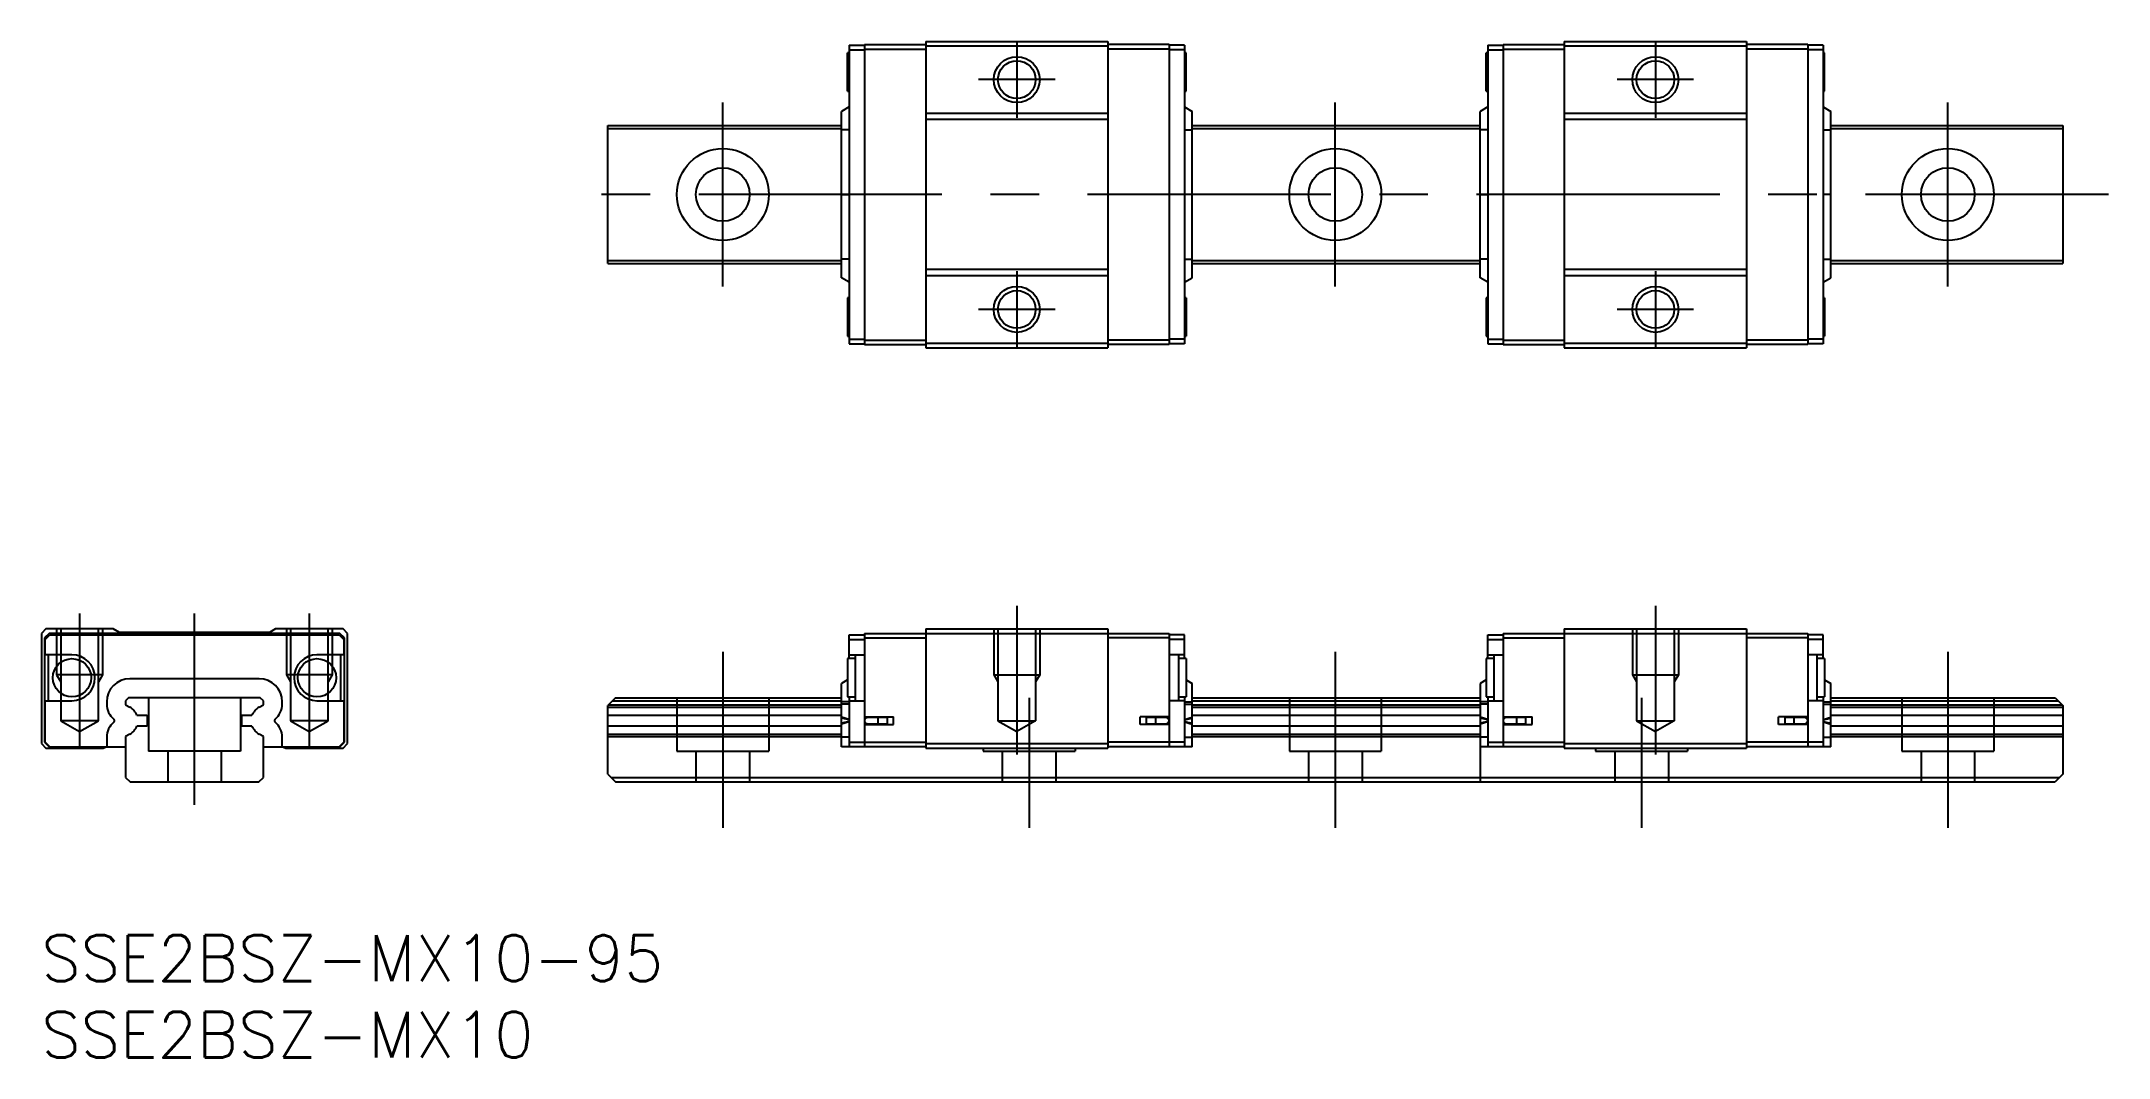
# Model space of a CAD drawing. Extents: x 0 to 135, y -8 to 58.
import ezdxf

# ---------------------------------------------------------------- set-up
doc = ezdxf.new("R2010")
doc.units = 0
doc.header["$LTSCALE"] = 0.5
doc.linetypes.add('CENTER', pattern=[50.8, 31.75, -6.35, 6.35, -6.35])
doc.linetypes.add('DASHED', pattern=[19.05, 12.7, -6.35])
for name, color, linetype in [('MSM_CENTER', 1, 'CENTER'), ('MSM_CONTINUOUS', 7, 'CONTINUOUS'), ('MSM_DASHED', 4, 'DASHED'), ('MSM_NARROW', 5, 'CONTINUOUS'), ('MSM_PART_NUMBER', 7, 'CONTINUOUS')]:
    doc.layers.add(name, color=color, linetype=linetype)
doc.styles.get("Standard").update_dxf_attribs({"font": 'txt.shx', "height": 3, "bigfont": 'bigfont.shx'})

# ---------------------------------------------------------------- blocks, each defined once
blk = doc.blocks.new('*U2')
at = {"layer": 'MSM_PART_NUMBER'}
blk.add_text('SSE2BSZ-MX10-95', height=3, dxfattribs=at).set_placement((0, -3))
blk = doc.blocks.new('*U3')
at = {"layer": 'MSM_PART_NUMBER'}
blk.add_text('SSE2BSZ-MX10', height=3, dxfattribs=at).set_placement((0, -8))

msp = doc.modelspace()

# ---------------------------------------------------------------- linework, layer by layer
at = {"layer": 'MSM_CENTER'}
for p, q in [((63.7, 58.35), (63.7, 53.35)), ((105.4, 58.35), (105.4, 53.35)), ((66.2, 55.85), (61.2, 55.85)), ((107.9, 55.85), (102.9, 55.85)), ((44.5, 42.35), (44.5, 54.35)), ((84.5, 42.35), (84.5, 54.35)), ((124.5, 42.35), (124.5, 54.35)), ((135, 48.35), (34, 48.35)), ((63.7, 43.35), (63.7, 38.35)), ((105.4, 43.35), (105.4, 38.35)), ((66.2, 40.85), (61.2, 40.85)), ((107.9, 40.85), (102.9, 40.85)), ((2.5, 21), (2.5, 12.290148)), ((10, 8.5), (10, 21)), ((17.5, 21), (17.5, 12.290148)), ((63.7, 21.5), (63.7, 11.790148)), ((105.4, 21.5), (105.4, 11.790148)), ((44.5, 18.5), (44.5, 7)), ((84.5, 18.5), (84.5, 7)), ((124.5, 18.5), (124.5, 7)), ((64.5, 15.5), (64.5, 7)), ((104.5, 15.5), (104.5, 7))]:
    msp.add_line(p, q, dxfattribs=at)
at = {"layer": 'MSM_CONTINUOUS'}
for p, q in [((52.75, 58.1), (52.75, 38.6)), ((52.75, 58.1), (53.75, 58.1)), ((53.75, 58.15), (53.75, 38.55)), ((53.75, 58.15), (57.75, 58.15)), ((57.75, 58.35), (57.75, 38.35)), ((57.75, 58.35), (69.65, 58.35)), ((69.65, 58.35), (69.65, 38.35)), ((73.65, 58.15), (69.65, 58.15)), ((73.65, 58.15), (73.65, 38.55)), ((74.65, 58.1), (73.65, 58.1)), ((74.65, 58.1), (74.65, 38.6)), ((94.45, 58.1), (94.45, 38.6)), ((94.45, 58.1), (95.45, 58.1)), ((95.45, 58.15), (95.45, 38.55)), ((95.45, 58.15), (99.45, 58.15)), ((99.45, 58.35), (99.45, 38.35)), ((99.45, 58.35), (111.35, 58.35)), ((99.45, 58.05), (111.35, 58.05)), ((111.35, 58.35), (111.35, 38.35)), ((115.35, 58.15), (111.35, 58.15)), ((115.35, 58.15), (115.35, 38.55)), ((116.35, 58.1), (115.35, 58.1)), ((116.35, 58.1), (116.35, 38.6)), ((52.75, 57.6), (52.65, 57.6)), ((52.65, 55.1), (52.65, 57.6)), ((52.75, 57.8), (53.75, 57.8)), ((53.75, 57.85), (57.75, 57.85)), ((57.75, 58.05), (69.65, 58.05)), ((73.65, 57.85), (69.65, 57.85)), ((74.65, 57.8), (73.65, 57.8)), ((74.75, 57.6), (74.65, 57.6)), ((74.75, 55.1), (74.75, 57.6)), ((94.35, 55.1), (94.35, 57.6)), ((94.45, 57.6), (94.35, 57.6)), ((94.45, 57.8), (95.45, 57.8)), ((95.45, 57.85), (99.45, 57.85)), ((115.35, 57.85), (111.35, 57.85)), ((116.35, 57.8), (115.35, 57.8)), ((116.45, 57.6), (116.35, 57.6)), ((116.45, 55.1), (116.45, 57.6)), ((52.75, 54.08), (52.25, 53.78)), ((52.65, 55.1), (52.75, 55.1)), ((74.65, 55.1), (74.75, 55.1)), ((74.65, 54.08), (75.15, 53.78)), ((94.45, 54.08), (93.95, 53.78)), ((94.35, 55.1), (94.45, 55.1)), ((116.35, 55.1), (116.45, 55.1)), ((116.35, 54.08), (116.85, 53.78)), ((37, 43.85), (37, 52.85)), ((37, 52.85), (52.25, 52.85)), ((52.25, 42.92), (52.25, 53.78)), ((69.65, 53.65), (57.75, 53.65)), ((69.65, 53.25), (57.75, 53.25)), ((75.15, 42.92), (75.15, 53.78)), ((75.15, 52.85), (93.95, 52.85)), ((93.95, 42.92), (93.95, 53.78)), ((111.35, 53.65), (99.45, 53.65)), ((111.35, 53.25), (99.45, 53.25)), ((116.85, 42.92), (116.85, 53.78)), ((116.85, 52.85), (132, 52.85)), ((116.85, 52.65), (132, 52.65)), ((132, 52.85), (132, 43.85)), ((37, 52.65), (52.25, 52.65)), ((52.75, 52.58), (52.25, 52.58)), ((74.65, 52.58), (75.15, 52.58)), ((75.15, 52.65), (93.95, 52.65)), ((94.45, 52.58), (93.95, 52.58)), ((116.35, 52.58), (116.85, 52.58)), ((52.25, 48.35), (52.75, 48.35)), ((75.15, 48.35), (74.65, 48.35)), ((93.95, 48.35), (94.45, 48.35)), ((116.85, 48.35), (116.35, 48.35)), ((37, 44.05), (52.25, 44.05)), ((37, 43.85), (52.25, 43.85)), ((52.75, 44.12), (52.25, 44.12)), ((69.65, 43.45), (57.75, 43.45)), ((74.65, 44.12), (75.15, 44.12)), ((75.15, 44.05), (93.95, 44.05)), ((75.15, 43.85), (93.95, 43.85)), ((94.45, 44.12), (93.95, 44.12)), ((111.35, 43.45), (99.45, 43.45)), ((116.35, 44.12), (116.85, 44.12)), ((116.85, 44.05), (132, 44.05)), ((116.85, 43.85), (132, 43.85)), ((52.75, 42.62), (52.25, 42.92)), ((69.65, 43.05), (57.75, 43.05)), ((74.65, 42.62), (75.15, 42.92)), ((94.45, 42.62), (93.95, 42.92)), ((111.35, 43.05), (99.45, 43.05)), ((116.35, 42.62), (116.85, 42.92)), ((52.75, 41.6), (52.65, 41.6)), ((52.65, 41.6), (52.65, 39.1)), ((74.75, 41.6), (74.65, 41.6)), ((74.75, 41.6), (74.75, 39.1)), ((94.35, 41.6), (94.35, 39.1)), ((94.45, 41.6), (94.35, 41.6)), ((116.45, 41.6), (116.35, 41.6)), ((116.45, 41.6), (116.45, 39.1)), ((52.65, 39.1), (52.75, 39.1)), ((52.75, 38.9), (53.75, 38.9)), ((52.75, 38.6), (53.75, 38.6)), ((53.75, 38.85), (57.75, 38.85)), ((53.75, 38.55), (57.75, 38.55)), ((57.75, 38.65), (69.65, 38.65)), ((57.75, 38.35), (69.65, 38.35)), ((73.65, 38.85), (69.65, 38.85)), ((73.65, 38.55), (69.65, 38.55)), ((74.65, 38.9), (73.65, 38.9)), ((74.65, 38.6), (73.65, 38.6)), ((74.65, 39.1), (74.75, 39.1)), ((94.35, 39.1), (94.45, 39.1)), ((94.45, 38.9), (95.45, 38.9)), ((94.45, 38.6), (95.45, 38.6)), ((95.45, 38.85), (99.45, 38.85)), ((95.45, 38.55), (99.45, 38.55)), ((99.45, 38.65), (111.35, 38.65)), ((99.45, 38.35), (111.35, 38.35)), ((115.35, 38.85), (111.35, 38.85)), ((115.35, 38.55), (111.35, 38.55)), ((116.35, 38.9), (115.35, 38.9)), ((116.35, 38.6), (115.35, 38.6)), ((116.35, 39.1), (116.45, 39.1)), ((0.3, 20), (0, 19.7)), ((0, 19.7), (0, 12.5)), ((0.5, 19.7), (0.2, 19.4)), ((0.2, 19.4), (0.2, 12.6)), ((0.25, 19.3), (0.55, 19.6)), ((0.25, 18.3), (0.25, 19.3)), ((4.7, 20), (0.3, 20)), ((19.5, 19.7), (0.5, 19.7)), ((0.55, 19.6), (19.45, 19.6)), ((5.1, 19.75), (4.7, 20)), ((14.9, 19.75), (5.1, 19.75)), ((15.3, 20), (14.9, 19.75)), ((19.7, 20), (15.3, 20)), ((19.45, 19.6), (19.75, 19.3)), ((19.8, 19.4), (19.5, 19.7)), ((20, 19.7), (19.7, 20)), ((19.75, 19.3), (19.75, 18.3)), ((19.8, 12.6), (19.8, 19.4)), ((20, 12.5), (20, 19.7)), ((52.75, 19.6), (53.75, 19.6)), ((52.75, 18.05), (52.75, 19.6)), ((52.75, 19.3), (53.75, 19.3)), ((53.75, 19.7), (53.75, 12.3)), ((53.75, 19.7), (73.65, 19.7)), ((53.75, 19.4), (57.75, 19.4)), ((57.75, 20), (69.65, 20)), ((57.75, 20), (57.75, 12.2)), ((69.65, 20), (69.65, 12.2)), ((73.65, 19.4), (69.65, 19.4)), ((73.65, 19.7), (73.65, 12.3)), ((74.65, 19.6), (73.65, 19.6)), ((74.65, 19.3), (73.65, 19.3)), ((74.65, 18.05), (74.65, 19.6)), ((94.45, 19.6), (95.45, 19.6)), ((94.45, 18.05), (94.45, 19.6)), ((94.45, 19.3), (95.45, 19.3)), ((95.45, 19.7), (115.35, 19.7)), ((95.45, 19.7), (95.45, 12.3)), ((95.45, 19.4), (99.45, 19.4)), ((99.45, 20), (111.35, 20)), ((99.45, 20), (99.45, 12.2)), ((111.35, 20), (111.35, 12.2)), ((115.35, 19.4), (111.35, 19.4)), ((115.35, 19.7), (115.35, 12.3)), ((116.35, 19.6), (115.35, 19.6)), ((116.35, 19.3), (115.35, 19.3)), ((116.35, 18.05), (116.35, 19.6)), ((2, 18.3), (0.25, 18.3)), ((0.45, 18.3), (0.45, 15.3)), ((19.75, 18.3), (18, 18.3)), ((19.55, 15.3), (19.55, 18.3)), ((53.15, 18.05), (52.65, 18.05)), ((52.65, 18.05), (52.65, 15.55)), ((52.75, 18.3), (53.75, 18.3)), ((53.15, 18.3), (53.15, 15.3)), ((74.65, 18.3), (73.65, 18.3)), ((74.25, 18.3), (74.25, 15.3)), ((74.75, 18.05), (74.25, 18.05)), ((74.75, 18.05), (74.75, 15.55)), ((94.35, 18.05), (94.35, 15.55)), ((94.85, 18.05), (94.35, 18.05)), ((94.45, 18.3), (95.45, 18.3)), ((94.85, 18.3), (94.85, 15.3)), ((116.35, 18.3), (115.35, 18.3)), ((115.95, 18.3), (115.95, 15.3)), ((116.45, 18.05), (115.95, 18.05)), ((116.45, 18.05), (116.45, 15.55)), ((14.23, 16.73), (5.77, 16.73)), ((52.65, 16.67), (52.25, 16.43)), ((52.25, 12.3), (52.25, 16.43)), ((74.75, 16.67), (75.15, 16.43)), ((75.15, 12.3), (75.15, 16.43)), ((94.35, 16.67), (93.95, 16.43)), ((93.95, 16.43), (93.95, 10)), ((116.45, 16.67), (116.85, 16.43)), ((116.85, 12.3), (116.85, 16.43)), ((0.25, 15.3), (2, 15.3)), ((0.25, 12.6), (0.25, 15.3)), ((4.27, 15.23), (4.27, 15.08385)), ((5.7, 15.5), (5.5, 15.3)), ((5.5, 15.3), (5.5, 15.0434)), ((5.5, 15.0434), (5.778449, 14.882658)), ((14.3, 15.5), (5.7, 15.5)), ((14.221551, 14.882658), (14.5, 15.0434)), ((14.5, 15.3), (14.3, 15.5)), ((14.5, 15.0434), (14.5, 15.3)), ((15.73, 15.08385), (15.73, 15.23)), ((18, 15.3), (19.75, 15.3)), ((19.75, 15.3), (19.75, 12.6)), ((37.5, 15.5), (37, 15)), ((37, 10.5), (37, 15)), ((37, 14.882628), (52.25, 14.882628)), ((37.04342, 15.04342), (52.25, 15.04342)), ((37.3, 15.3), (52.25, 15.3)), ((37.5, 15.5), (52.25, 15.5)), ((52.75, 15.23), (52.25, 15.23)), ((52.75, 15.083835), (52.25, 15.083835)), ((52.65, 15.55), (53.15, 15.55)), ((52.75, 15.55), (52.75, 12.3)), ((52.75, 15.3), (53.75, 15.3)), ((74.65, 15.3), (73.65, 15.3)), ((74.25, 15.55), (74.75, 15.55)), ((74.65, 15.55), (74.65, 12.3)), ((74.65, 15.23), (75.15, 15.23)), ((74.65, 15.083835), (75.15, 15.083835)), ((75.15, 15.5), (93.95, 15.5)), ((75.15, 15.3), (93.95, 15.3)), ((75.15, 15.04342), (93.95, 15.04342)), ((75.15, 14.882628), (93.95, 14.882628)), ((94.45, 15.23), (93.95, 15.23)), ((94.45, 15.083835), (93.95, 15.083835)), ((94.35, 15.55), (94.85, 15.55)), ((94.45, 15.55), (94.45, 12.3)), ((94.45, 15.3), (95.45, 15.3)), ((116.35, 15.3), (115.35, 15.3)), ((115.95, 15.55), (116.45, 15.55)), ((116.35, 15.55), (116.35, 12.3)), ((116.35, 15.23), (116.85, 15.23)), ((116.35, 15.083835), (116.85, 15.083835)), ((116.85, 15.5), (131.5, 15.5)), ((116.85, 15.3), (131.7, 15.3)), ((116.85, 15.04342), (131.95658, 15.04342)), ((116.85, 14.882628), (132, 14.882628)), ((131.5, 15.5), (132, 15)), ((132, 15), (132, 10.5)), ((6.245161, 14.35), (6.9, 14.35)), ((6.9, 13.65), (6.245161, 13.65)), ((6.9, 14.35), (6.9, 13.65)), ((13.1, 13.65), (13.1, 14.35)), ((13.1, 14.35), (13.754839, 14.35)), ((13.754839, 13.65), (13.1, 13.65)), ((37, 14.35), (52.25, 14.35)), ((52.25, 13.65), (37, 13.65)), ((52.75, 14.069066), (52.25, 14.217809)), ((52.75, 14.065011), (52.25, 14.173205)), ((52.75, 13.934989), (52.25, 13.826795)), ((52.753404, 13.931947), (52.25, 13.782191)), ((53.75, 14.25), (55.65, 14.25)), ((53.75, 13.75), (55.65, 13.75)), ((55.25, 14.2), (53.95, 14.2)), ((53.95, 13.8), (55.25, 13.8)), ((54.25, 14.2), (54.25, 14.25)), ((54.25, 13.75), (54.25, 13.8)), ((54.57899, 14.2), (54.57899, 14.25)), ((54.57899, 13.75), (54.57899, 13.8)), ((54.65, 13.8), (54.65, 14.2)), ((55.25, 13.8), (55.25, 14.2)), ((55.65, 13.75), (55.65, 14.25)), ((73.65, 14.25), (71.75, 14.25)), ((71.75, 13.75), (71.75, 14.25)), ((73.65, 13.75), (71.75, 13.75)), ((72.15, 14.2), (72.15, 13.8)), ((73.45, 14.2), (72.15, 14.2)), ((72.15, 13.8), (73.45, 13.8)), ((72.75, 14.2), (72.75, 13.8)), ((72.82101, 14.2), (72.82101, 14.25)), ((72.82101, 13.75), (72.82101, 13.8)), ((73.15, 14.2), (73.15, 14.25)), ((73.15, 13.75), (73.15, 13.8)), ((74.646596, 14.068053), (75.15, 14.217809)), ((74.646596, 13.931947), (75.15, 13.782191)), ((74.65, 14.065011), (75.15, 14.173205)), ((74.65, 13.934989), (75.15, 13.826795)), ((75.15, 14.35), (93.95, 14.35)), ((93.95, 13.65), (75.15, 13.65)), ((94.45, 14.069066), (93.95, 14.217809)), ((94.45, 14.065011), (93.95, 14.173205)), ((94.45, 13.934989), (93.95, 13.826795)), ((94.453404, 13.931947), (93.95, 13.782191)), ((95.45, 14.25), (97.35, 14.25)), ((95.45, 13.75), (97.35, 13.75)), ((96.95, 14.2), (95.65, 14.2)), ((95.65, 13.8), (96.95, 13.8)), ((95.95, 14.2), (95.95, 14.25)), ((95.95, 13.75), (95.95, 13.8)), ((96.27899, 14.2), (96.27899, 14.25)), ((96.27899, 13.75), (96.27899, 13.8)), ((96.35, 13.8), (96.35, 14.2)), ((96.95, 13.8), (96.95, 14.2)), ((97.35, 13.75), (97.35, 14.25)), ((115.35, 14.25), (113.45, 14.25)), ((113.45, 13.75), (113.45, 14.25)), ((115.35, 13.75), (113.45, 13.75)), ((115.15, 14.2), (113.85, 14.2)), ((113.85, 14.2), (113.85, 13.8)), ((113.85, 13.8), (115.15, 13.8)), ((114.45, 14.2), (114.45, 13.8)), ((114.52101, 14.2), (114.52101, 14.25)), ((114.52101, 13.75), (114.52101, 13.8)), ((114.85, 14.2), (114.85, 14.25)), ((114.85, 13.75), (114.85, 13.8)), ((116.346596, 14.068053), (116.85, 14.217809)), ((116.346596, 13.931947), (116.85, 13.782191)), ((116.35, 14.065011), (116.85, 14.173205)), ((116.35, 13.934989), (116.85, 13.826795)), ((116.85, 14.35), (132, 14.35)), ((132, 13.65), (116.85, 13.65)), ((0, 12.5), (0.3, 12.2)), ((0.2, 12.6), (0.5, 12.3)), ((0.55, 12.3), (0.25, 12.6)), ((0.3, 12.2), (4.02775, 12.2)), ((0.5, 12.3), (5.5, 12.3)), ((4.02775, 12.2), (4.242201, 12.3)), ((4.27, 12.91615), (4.27, 12.3)), ((5.778449, 13.117342), (5.5, 12.9566)), ((5.5, 12.9566), (5.5, 10.3)), ((14.5, 12.9566), (14.221551, 13.117342)), ((14.5, 10.3), (14.5, 12.9566)), ((14.5, 12.3), (19.5, 12.3)), ((15.73, 12.3), (15.73, 12.91615)), ((15.757799, 12.3), (15.97225, 12.2)), ((15.97225, 12.2), (19.7, 12.2)), ((19.75, 12.6), (19.45, 12.3)), ((19.5, 12.3), (19.8, 12.6)), ((19.7, 12.2), (20, 12.5)), ((37, 13.117372), (52.25, 13.117372)), ((37, 12.95658), (52.25, 12.95658)), ((52.75, 12.916165), (52.25, 12.916165)), ((57.75, 12.3), (52.25, 12.3)), ((52.75, 12.6), (57.75, 12.6)), ((57.75, 12.5), (69.65, 12.5)), ((57.75, 12.2), (69.65, 12.2)), ((74.65, 12.6), (69.65, 12.6)), ((75.15, 12.3), (69.65, 12.3)), ((74.65, 12.916165), (75.15, 12.916165)), ((75.15, 13.117372), (93.95, 13.117372)), ((75.15, 12.95658), (93.95, 12.95658)), ((94.45, 12.916165), (93.95, 12.916165)), ((99.45, 12.3), (93.95, 12.3)), ((94.45, 12.6), (99.45, 12.6)), ((99.45, 12.5), (111.35, 12.5)), ((99.45, 12.2), (111.35, 12.2)), ((116.35, 12.6), (111.35, 12.6)), ((116.85, 12.3), (111.35, 12.3)), ((116.35, 12.916165), (116.85, 12.916165)), ((116.85, 13.117372), (132, 13.117372)), ((116.85, 12.95658), (132, 12.95658)), ((5.5, 10.3), (5.8, 10)), ((5.8, 10), (14.2, 10)), ((14.2, 10), (14.5, 10.3)), ((37, 10.5), (37.5, 10)), ((37.2, 10.3), (131.8, 10.3)), ((37.5, 10), (131.5, 10)), ((132, 10.5), (131.5, 10))]:
    msp.add_line(p, q, dxfattribs=at)
for centre, radius in [((63.7, 55.85), 1.2295), ((105.4, 55.85), 1.2295), ((44.5, 48.35), 3), ((84.5, 48.35), 3), ((124.5, 48.35), 3), ((44.5, 48.35), 1.75), ((84.5, 48.35), 1.75), ((124.5, 48.35), 1.75), ((63.7, 40.85), 1.2295), ((105.4, 40.85), 1.2295), ((2, 16.8), 1.25), ((18, 16.8), 1.25)]:
    msp.add_circle(centre, radius, dxfattribs=at)
for centre, radius, start, end in [((2, 16.8), 1.5, 270, 90), ((18, 16.8), 1.5, 90, 270), ((5.77, 15.23), 1.5, 90, 180), ((14.23, 15.23), 1.5, 0, 90), ((5.57, 15.08385), 1.3, 180, 230.73061827), ((5.2285, 13.93), 1.1, 22.44635058, 60.00308542), ((14.7715, 13.93), 1.1, 119.99691458, 157.55364942), ((14.43, 15.08385), 1.3, 309.26938173, 0), ((5.57, 12.91615), 1.3, 129.26938197, 180), ((4.683846, 14), 0.1, 309.26937852, 50.73061827), ((5.2285, 14.07), 1.1, 299.99691458, 337.55364942), ((14.7715, 14.07), 1.1, 202.44635058, 240.00308542), ((15.316154, 14), 0.1, 129.26938173, 230.73063306), ((14.43, 12.91615), 1.3, 0, 50.73061714), ((53.95, 14), 0.2, 90, 270.00000112), ((73.45, 14), 0.2, 270, 89.99996368), ((95.65, 14), 0.2, 90, 270.00000112), ((115.15, 14), 0.2, 270, 89.99996368)]:
    msp.add_arc(centre, radius, start, end, dxfattribs=at)
at = {"layer": 'MSM_DASHED'}
for p, q in [((1, 20), (1, 17)), ((1.2705, 20), (1.2705, 14)), ((3.7295, 14), (3.7295, 20)), ((4, 20), (4, 17)), ((16, 20), (16, 17)), ((16.2705, 20), (16.2705, 14)), ((18.7295, 14), (18.7295, 20)), ((19, 20), (19, 17)), ((62.2, 20), (62.2, 17)), ((62.4705, 20), (62.4705, 14)), ((64.9295, 20), (64.9295, 14)), ((65.2, 20), (65.2, 17)), ((103.9, 20), (103.9, 17)), ((104.1705, 20), (104.1705, 14)), ((106.6295, 20), (106.6295, 14)), ((106.9, 20), (106.9, 17)), ((1, 17), (1.2705, 16.53148)), ((4, 17), (1, 17)), ((4, 17), (3.7295, 16.53148)), ((16, 17), (16.2705, 16.53148)), ((19, 17), (16, 17)), ((19, 17), (18.7295, 16.53148)), ((62.2, 17), (62.4705, 16.53148)), ((62.2, 17), (65.2, 17)), ((65.2, 17), (64.9295, 16.53148)), ((103.9, 17), (104.1705, 16.53148)), ((103.9, 17), (106.9, 17)), ((106.9, 17), (106.6295, 16.53148)), ((7, 15.5), (7, 12)), ((13, 15.5), (13, 12)), ((41.5, 15.5), (41.5, 12)), ((47.5, 15.5), (47.5, 12)), ((81.5, 15.5), (81.5, 12)), ((87.5, 15.5), (87.5, 12)), ((121.5, 15.5), (121.5, 12)), ((127.5, 15.5), (127.5, 12)), ((1.2705, 14), (2.5, 13.290148)), ((3.7295, 14), (1.2705, 14)), ((2.5, 13.290148), (3.7295, 14)), ((16.2705, 14), (17.5, 13.290148)), ((18.7295, 14), (16.2705, 14)), ((17.5, 13.290148), (18.7295, 14)), ((62.4705, 14), (64.9295, 14)), ((62.4705, 14), (63.7, 13.290148)), ((64.9295, 14), (63.7, 13.290148)), ((104.1705, 14), (106.6295, 14)), ((104.1705, 14), (105.4, 13.290148)), ((106.6295, 14), (105.4, 13.290148)), ((61.5, 12.2), (61.5, 12)), ((67.5, 12.2), (67.5, 12)), ((101.5, 12.2), (101.5, 12)), ((107.5, 12.2), (107.5, 12)), ((13, 12), (7, 12)), ((8.25, 12), (8.25, 10)), ((11.75, 12), (11.75, 10)), ((41.5, 12), (47.5, 12)), ((42.75, 12), (42.75, 10)), ((46.25, 12), (46.25, 10)), ((61.5, 12), (67.5, 12)), ((62.75, 12), (62.75, 10)), ((66.25, 12), (66.25, 10)), ((81.5, 12), (87.5, 12)), ((82.75, 12), (82.75, 10)), ((86.25, 12), (86.25, 10)), ((101.5, 12), (107.5, 12)), ((102.75, 12), (102.75, 10)), ((106.25, 12), (106.25, 10)), ((121.5, 12), (127.5, 12)), ((122.75, 12), (122.75, 10)), ((126.25, 12), (126.25, 10))]:
    msp.add_line(p, q, dxfattribs=at)
at = {"layer": 'MSM_NARROW'}
for centre in [(63.7, 55.85), (105.4, 55.85), (63.7, 40.85), (105.4, 40.85)]:
    msp.add_circle(centre, 1.5, dxfattribs=at)

# ---------------------------------------------------------------- block references
at = {"layer": 'MSM_CONTINUOUS'}
for name in ['*U2', '*U3']:
    msp.add_blockref(name, (0, 0), dxfattribs=at)

doc.saveas('drawing.dxf')
